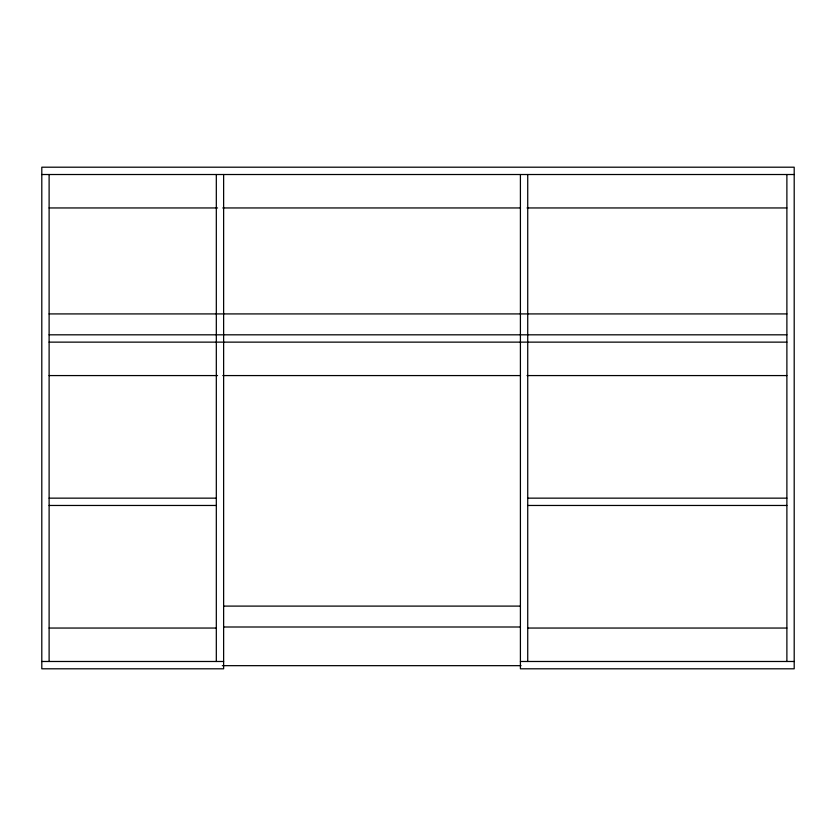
<?xml version="1.0" encoding="UTF-8"?>
<svg xmlns="http://www.w3.org/2000/svg" width="836" height="836" viewBox="0 0 836 836"><rect width="100%" height="100%" fill="white"/><g stroke="black" fill="none" stroke-linecap="round" stroke-linejoin="round"><path stroke-width="1.25" d="M41.8 174.515L794.2 174.515M49.115 207.955L217.559 207.955M222.784 207.955L520.504 207.955M527.035 207.955L786.885 207.955M49.115 313.918L786.885 313.918M49.115 334.818L786.885 334.818M49.115 342.133L786.885 342.133M49.115 375.573L217.559 375.573M222.784 375.573L520.504 375.573M527.035 375.573L786.885 375.573M49.115 498.151L216.315 498.151M527.725 498.151L786.885 498.151M49.115 505.466L216.315 505.466M527.725 505.466L786.885 505.466M223.63 606.1L520.41 606.1M223.63 627L520.41 627M49.115 628.045L216.315 628.045M527.725 628.045L786.885 628.045M41.8 661.485L223.63 661.485M520.41 661.485L794.2 661.485M222.334 665.665L521.047 665.665M786.885 174.515L786.885 661.485M527.725 174.515L527.725 661.485M520.41 174.515L520.41 668.8L794.2 668.8L794.2 167.2L41.8 167.2L41.8 668.8L223.63 668.8L223.63 174.515M216.315 174.515L216.315 661.485M49.115 174.515L49.115 661.485"/></g></svg>
